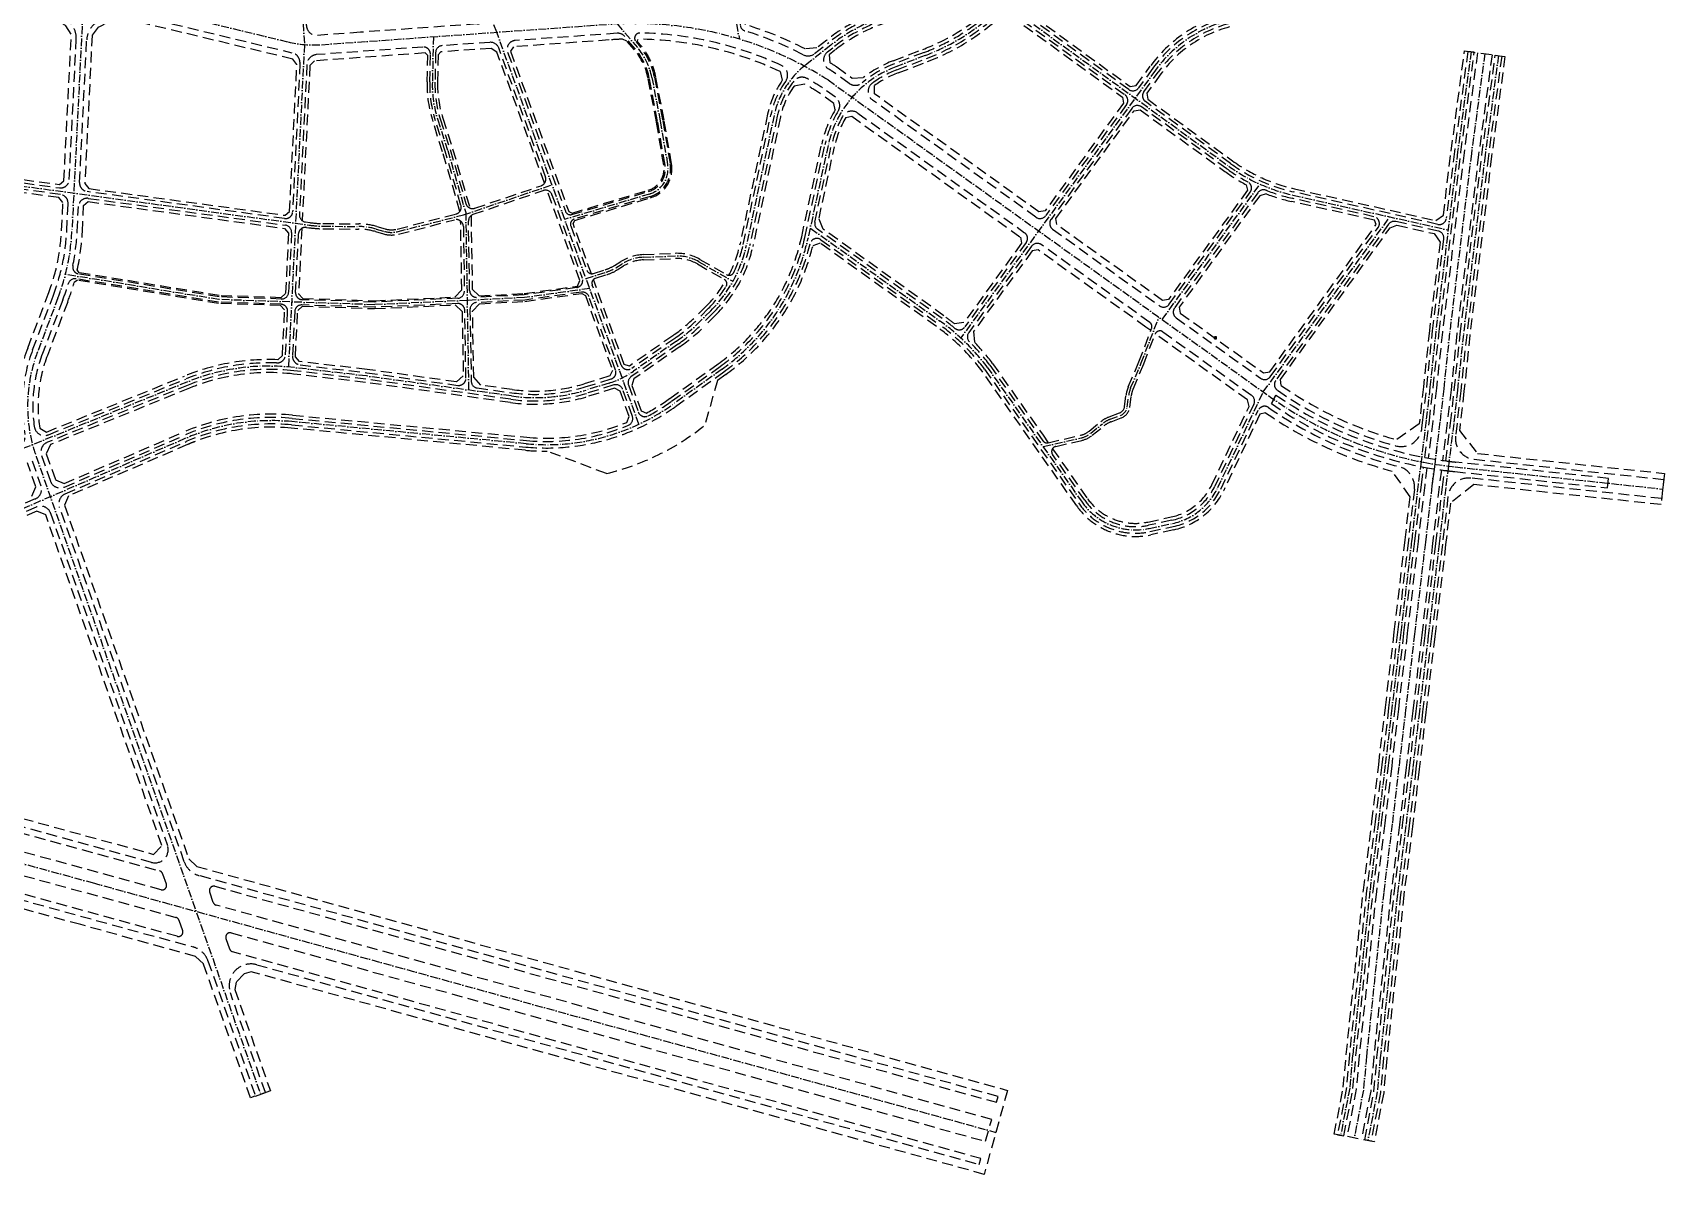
# Model space of a CAD drawing. Header units: metres. Extents: x 566107 to 571261, y 2062953 to 2068466.
# Drawn here: x 567814 to 569687, y 2062953 to 2064263 of the extents above; entities that cross this region are included whole.
import ezdxf

# ---------------------------------------------------------------- set-up
doc = ezdxf.new("R2010")
doc.units = ezdxf.units.M
doc.linetypes.add('ACAD_ISO10W100', pattern=[18.5, 12, -3, 0.5, -3])
doc.linetypes.add('HIDDEN', pattern=[0.375, 0.25, -0.125])
doc.layers.get('0').update_dxf_attribs({"linetype": 'CONTINUOUS'})
for name, color, linetype in [('LogDg phu', 7, 'CONTINUOUS'), ('Luoi', 1, 'CONTINUOUS'), ('TimDg', 222, 'CONTINUOUS'), ('ViaHeSphu', 32, 'CONTINUOUS')]:
    doc.layers.add(name, color=color, linetype=linetype)

# ---------------------------------------------------------------- blocks, each defined once
blk = doc.blocks.new('A$C3A1F6BF5')
at = {"linetype": 'Continuous', "ltscale": 10}
h = blk.add_hatch(dxfattribs=at)
h.set_pattern_fill('ANGLE', color=1, scale=0.02, style=0)
h.set_pattern_definition([(0, (5779.48897, -3792.41313), (0, 0.1397), [0.1016, -0.0381]), (90, (5779.48897, -3792.41313), (-0.1397, 0), [0.1016, -0.0381])])
h.paths.add_polyline_path([(1.6, 0), (1.6, 1.5), (0, 1.5), (0, 0)])
h.paths.add_polyline_path([(0.7, 0.7, -1), (0.9, 0.7, -1)], flags=16)
at = {"color": 1}
blk.add_lwpolyline([(0, 1.5), (0, 0), (1.6, 0), (1.6, 1.5)], close=True, dxfattribs=at)
at = {"color": 1, "linetype": 'Continuous', "ltscale": 10}
blk.add_circle((0.8, 0.7), 0.0633, dxfattribs=at)

msp = doc.modelspace()

# ---------------------------------------------------------------- linework, layer by layer
at = {"layer": 'LogDg phu', "linetype": 'HIDDEN', "ltscale": 50}
for points in [[(568124.6, 2064500.1, 0.112652), (568237.7, 2064496.2, -0.357473), (568251.1, 2064488.9), (568268.8, 2064445.5), (568277.7, 2064423.5), (568292, 2064388.3), (568333.3, 2064287, -0.510016), (568324.7, 2064273.3), (568213, 2064265.3), (568190.8, 2064263.8), (568141.5, 2064260.2, -0.41617), (568128.7, 2064271.4), (568124.3, 2064340.5), (568122.8, 2064362.4), (568114.5, 2064491.9, -0.512582), (568124.6, 2064500.1)], [(568949.2, 2064326.2, -0.145753), (568837.7, 2064240.6), (568803.7, 2064227.6, 0.084476), (568766.5, 2064205.7, -0.343558), (568751.7, 2064205.1), (568733.6, 2064218.1, 0.003913), (568727.9, 2064221.7, -0.521309), (568726.8, 2064241.3), (568732.8, 2064246, -0.09096), (568795.4, 2064279.1)], [(569185.2, 2064280.7, 0.172437), (569100.2, 2064222.5), (569083.7, 2064199.8, -0.414098), (569072.5, 2064198.1), (568942.6, 2064292.4, -0.44013)], [(567543.9, 2063338.6), (567998.7, 2063213.9, -0.246058), (568015.7, 2063198.1), (568070.3, 2063042.7), (568081.6, 2063046.7), (568041.4, 2063161.1, -0.605744), (568071.6, 2063193.5), (568900.9, 2062964.3), (568902.8, 2062971), (568044, 2063208.4, -0.245528), (568040.6, 2063211.5), (568036.4, 2063223.6, -0.605744), (568042.4, 2063230.1), (568908.2, 2062990.8), (568915.2, 2063015.9), (568025.2, 2063261.8, -0.245528), (568021.8, 2063265), (568017.6, 2063277, -0.605744), (568023.6, 2063283.5), (568920.6, 2063035.6), (568922.5, 2063042.4), (568005.4, 2063295.8, -0.245528), (567988.5, 2063311.6), (567845.2, 2063718.9, -0.393834), (567851.8, 2063733.9), (567990.7, 2063794, -0.126433), (568111.6, 2063813.1), (568380.5, 2063787.7, 0.18099), (568552.2, 2063834.1), (568607.9, 2063874.1, 0.180157), (568706.8, 2064021, -0.532413), (568719.2, 2064025.7), (568853.8, 2063929.2, -0.076096), (568907.1, 2063877.1), (569015.8, 2063722.3, 0.301475), (569096.9, 2063690.6), (569123.6, 2063696.4, 0.232521), (569178.1, 2063739.5), (569221.2, 2063830, -0.46202), (569232.9, 2063833.1, 0.089686), (569382.3, 2063765.4, -0.37654), (569400.3, 2063739.3), (569393.5, 2063680.7), (569381, 2063575.2, 0.000247), (569381, 2063575.2), (569370.8, 2063488.2), (569363.1, 2063423), (569355.4, 2063357.5), (569345.5, 2063278.7), (569325.8, 2063090), (569322.4, 2063052.4), (569312.1, 2062998.4), (569319.4, 2062997), (569329.9, 2063051.4), (569333.3, 2063089.3), (569353, 2063277.8), (569362.8, 2063356.6), (569370.6, 2063422.1), (569378.2, 2063487.3), (569388.4, 2063574.3, -0.000247), (569388.4, 2063574.3), (569400.9, 2063679.8), (569408.5, 2063744.4), (569411, 2063764.7, -0.105036), (569236.3, 2063837.5), (569241.5, 2063847.3, 0.105341), (569412.4, 2063775.7), (569417.6, 2063818), (569421.9, 2063855.7), (569428.8, 2063920.2), (569453.7, 2064126), (569469.1, 2064240.8), (569461.7, 2064241.8), (569446.3, 2064126.9), (569437, 2064050.2, -0.44386), (569427.3, 2064043.3), (569261.7, 2064080.5, -0.102214), (569189.4, 2064113.2), (569091.6, 2064184.3, -0.414329), (569089.8, 2064195.4), (569106.3, 2064218.1, -0.172437), (569187.1, 2064273.5)], [(568282.3, 2064164.3), (568293.7, 2064129.1), (568311.7, 2064067.1, 0.427253), (568321.9, 2064061.8), (568398.1, 2064087.6, 0.420312), (568403, 2064097.9), (568349.4, 2064245.7, 0.33516), (568339.3, 2064252.2), (568284.4, 2064248.4, 0.386657), (568277, 2064240.6), (568276.2, 2064206.6, 0.084048), (568282.3, 2064164.3)], [(568511.5, 2064262.9, 0.646579), (568506.8, 2064253), (568510.8, 2064248.3, -0.130135), (568528.1, 2064212.4), (568537.7, 2064162.4), (568546.2, 2064112.4, -0.378768), (568523.2, 2064075.2), (568436, 2064049.2, 0.431172), (568432.1, 2064041.4), (568450.5, 2063990.6, 0.401981), (568458, 2063986.9), (568471.7, 2063991.2, 0.062003), (568482.2, 2063996.1), (568489.6, 2064000.6, -0.129075), (568515.3, 2064008.5), (568552, 2064010, -0.140786), (568580.4, 2064003), (568610.9, 2063985.6, 0.437664), (568619.3, 2063988.2, 0.057579), (568630, 2064020.1), (568661.7, 2064169, -0.103073), (568678.8, 2064207.8, 0.470115), (568674.1, 2064225.6, 0.10438), (568511.5, 2064262.9)], [(568276.6, 2064162.5, -0.084048), (568270.2, 2064206.7), (568271, 2064238.6, 0.442318), (568262.4, 2064246.8), (568140.4, 2064238.1, 0.379328), (568129.2, 2064226.7), (568120.7, 2064054.3, 0.389302), (568127.6, 2064046), (568132.4, 2064045.3, 0.031321), (568147.6, 2064044.2), (568188.7, 2064043.8, -0.067385), (568209.4, 2064040.8), (568218.9, 2064038.1, 0.133154), (568233, 2064037.9), (568300.3, 2064055.1, 0.423877), (568306, 2064065.1), (568287.9, 2064127.3), (568276.6, 2064162.5)], [(568324.4, 2063959.5, -0.424706), (568316, 2063967.4), (568314.7, 2064047.1, -0.325847), (568320.1, 2064054.8), (568400.4, 2064082.1, -0.408142), (568410.5, 2064077.2), (568445.3, 2063981.4, -0.477165), (568438.9, 2063970.8), (568378.6, 2063962.4), (568324.4, 2063959.5)], [(569230.1, 2064082.4, 0.342449), (569220.7, 2064079.6), (569125.1, 2063947.3, 0.415379), (569126.9, 2063936.1), (569223.9, 2063866.6, 0.413049), (569235, 2063868.4), (569358.7, 2064039.6, 0.538517), (569354, 2064052.1), (569260.1, 2064073.2, -0.038537), (569230.1, 2064082.4)], [(568207.8, 2064035), (568217.2, 2064032.3, 0.133154), (568234.5, 2064032.1), (568298.8, 2064048.5, -0.484416), (568308.8, 2064040.9), (568310, 2063966.6, -0.405718), (568302.4, 2063958.5), (568206.8, 2063954.1), (568124, 2063956.8, -0.419057), (568116.2, 2063965.2), (568119.6, 2064032.3, -0.439572), (568128.6, 2064039.8), (568131.6, 2064039.4, 0.031321), (568147.6, 2064038.2), (568188.6, 2064037.8, -0.067385), (568207.8, 2064035)], [(569243.1, 2063852.9, 0.08607), (569378.8, 2063789.1, 0.457017), (569409, 2063809.2), (569410.2, 2063818.9), (569414.5, 2063856.5), (569421.3, 2063921), (569434.1, 2064026.7, 0.385176), (569427.9, 2064035.5), (569379, 2064046.5, 0.299954), (569370.7, 2064043.4), (569241.2, 2063864.1, 0.418516), (569243.1, 2063852.9)], [(568577.6, 2063934.3, -0.04359), (568551.4, 2063912.4), (568502.1, 2063878, -0.49291), (568490, 2063881.8), (568456.7, 2063973.6, -0.426553), (568460.5, 2063981.4), (568473.5, 2063985.5, 0.062003), (568485.4, 2063991), (568492.7, 2063995.5, -0.129075), (568515.5, 2064002.5), (568552.2, 2064004, -0.140786), (568577.4, 2063997.8), (568608.2, 2063980.2, -0.428654), (568610.3, 2063971.8, -0.054874), (568590.2, 2063946.9), (568577.6, 2063934.3)], [(567814, 2063771.7), (567824, 2063743.1, -0.393834), (567817.5, 2063728.1), (567649, 2063655.2, -0.170343)], [(567652.6, 2063646.9), (567818.9, 2063718.9, -0.434891), (567835, 2063711.8), (567969.1, 2063330.4, -0.605062), (567951, 2063311), (567565.3, 2063416.7, -0.0349)], [(567563.5, 2063410), (567960.2, 2063301.2, -0.246058), (567963.6, 2063298), (567967.8, 2063286, -0.605062), (567961.8, 2063279.5), (567558.1, 2063390.2, -0.0349)], [(567551.2, 2063365.1), (567978.9, 2063247.8, -0.246058), (567982.3, 2063244.7), (567986.6, 2063232.6, -0.605062), (567980.5, 2063226.1), (567545.8, 2063345.3, -0.0349)]]:
    msp.add_lwpolyline(points, format="xyb", dxfattribs=at)
at = {"layer": 'LogDg phu', "linetype": 'HIDDEN', "ltscale": 50, "elevation": 0}
for points in [[(568632, 2064265.4, -0.042596), (568699, 2064237.9, 0.293405), (568712, 2064239.2), (568728.1, 2064251.9, -0.09096), (568793.1, 2064286.2), (568803.2, 2064289.4, 0.468804), (568847.7, 2064397.8), (568815.6, 2064458.4, 0.330691), (568807, 2064462.5), (568605.1, 2064422.9, 0.414214), (568598.8, 2064413.5), (568626.6, 2064271.5, 0.274855), (568632, 2064265.4)], [(567704.1, 2064315, 0.118264), (567723.4, 2064261.9), (567757, 2064211.2, -0.161275), (567778.2, 2064132.9), (567776.6, 2064103.8, 0.390992), (567785.2, 2064093.4), (567845.1, 2064085.2, 0.439572), (567856.5, 2064094.6), (567864.5, 2064255.8, 0.267949), (567853.1, 2064278.1, -0.154845), (567838.8, 2064295.3, 0.242406), (567821.5, 2064310.3), (567715.3, 2064335.9, 0.520763), (567703, 2064325), (567704.1, 2064315)], [(567897.4, 2064281.2, -0.242406), (567919.6, 2064286.7), (568112.1, 2064240.3, -0.360494), (568121.3, 2064228), (568112.8, 2064057.5, -0.439572), (568103.7, 2064050), (567877, 2064080.9, -0.389302), (567868.3, 2064091.3), (567876.5, 2064255.2, -0.267949), (567890, 2064276.3, 0.060286), (567897.4, 2064281.2)], [(568522.2, 2064211.2, 0.130135), (568506.2, 2064244.4), (568493.7, 2064259.2, 0.237846), (568485.4, 2064262.6), (568368.3, 2064254.3, 0.497948), (568359.6, 2064240.9), (568425.9, 2064058.3, 0.397456), (568433.3, 2064054.6), (568521.4, 2064081, 0.378768), (568540.3, 2064111.4), (568531.8, 2064161.4), (568522.2, 2064211.2)], [(569436.4, 2063771.8), (569441.8, 2063815.1), (569446.1, 2063853), (569452.9, 2063917.4), (569477.8, 2064122.9), (569493.2, 2064237.5), (569500.6, 2064236.5), (569485.3, 2064122), (569460.4, 2063916.6), (569453.6, 2063852.2), (569447.6, 2063800.3, 0.416441), (569468.9, 2063773.7), (569686.5, 2063750.5), (569684.2, 2063728.6), (569465.3, 2063752, 0.411223), (569438.9, 2063730.9), (569432.5, 2063676.1), (569420, 2063570.6), (569409.8, 2063483.6), (569402.2, 2063418.3), (569394.4, 2063352.8), (569384.6, 2063274.2), (569364.9, 2063086.2), (569361.4, 2063046.9), (569350.7, 2062991), (569343.3, 2062992.5), (569353.9, 2063048), (569357.4, 2063086.9), (569377.1, 2063275.1), (569386.9, 2063353.7), (569394.7, 2063419.2), (569402.4, 2063484.5), (569412.6, 2063571.4), (569425, 2063677), (569432.6, 2063741.5), (569435, 2063760.9)], [(568520.9, 2063823.5, 0.032221), (568547.8, 2063840.2), (568603.5, 2063880.2, 0.186058), (568700.7, 2064028.3), (568723.7, 2064134.6, -0.081852), (568739.1, 2064173.5, 0.390303), (568735.8, 2064189.4), (568721.2, 2064199.9, 0.012894), (568703.4, 2064210.6, 0.367883), (568688.1, 2064207.7, 0.117069), (568669.1, 2064167.5), (568637.4, 2064018.5, -0.145459), (568595.5, 2063941.6), (568582.9, 2063929, -0.04359), (568555.7, 2063906.2), (568501.2, 2063868.2, 0.339665), (568498.3, 2063859), (568509.6, 2063827.8, 0.457347), (568520.9, 2063823.5)], [(567606.1, 2063710.7), (567666.3, 2063735.1), (567798.3, 2063788.7, 0.355951), (567805.6, 2063802, -0.137356), (567814.4, 2063899.2), (567837.9, 2063960.9, 0.078616), (567853.6, 2064035.5), (567855.1, 2064067.1, 0.389302), (567846.5, 2064077.5), (567786.4, 2064085.7, 0.437823), (567775, 2064076.3), (567774.5, 2064065.9, -0.194581), (567733.3, 2063978.4), (567560.7, 2063818.7, 0.158241), (567524.2, 2063753.5), (567517.6, 2063720.2, 0.405945), (567525.2, 2063708.5), (567539.4, 2063705.3, 0.15376), (567606.1, 2063710.7)], [(567865.5, 2064034.9), (567867, 2064063.7, -0.439572), (567878.3, 2064073.1), (568104.7, 2064042.3, -0.389302), (568111.6, 2064034), (568108.2, 2063965.2, -0.409387), (568100, 2063957.6), (568028.5, 2063960), (567867.1, 2063986.4, -0.426211), (567860.6, 2063995.9, 0.038428), (567865.5, 2064034.9)], [(568410.9, 2064076.1, 0.004265), (568410.9, 2064076.3)], [(568889.6, 2063908.6, -0.035455), (568913.2, 2063881.5), (568973.9, 2063795, 0.305132), (568980.2, 2063792.6), (569017.3, 2063801.2, 0.113833), (569027, 2063805.9), (569040.3, 2063816.7, -0.079467), (569050.2, 2063822.3), (569061.9, 2063826.8, 0.27584), (569067.7, 2063834), (569069.4, 2063847.4, -0.06723), (569072, 2063856.7), (569084.1, 2063885.3), (569098.8, 2063923.7, 0.340934), (569096.7, 2063930.7), (568972.1, 2064020, 0.41226), (568961, 2064018.2), (568888.8, 2063919, 0.369269), (568889.6, 2063908.6)], [(567855.4, 2063975.2, -0.019137), (567849.1, 2063956.6), (567825.7, 2063894.9, 0.126545), (567816.3, 2063811.2, 0.488069), (567832.7, 2063801.8), (567990.2, 2063865.7, -0.105341), (568094.4, 2063884.2, 0.409739), (568104.7, 2063893.7), (568107.1, 2063943.2, 0.419057), (568099.4, 2063951.6), (568027.9, 2063954), (567864.4, 2063980.8, 0.378221), (567855.4, 2063975.2)], [(568302, 2063952.4), (568206.8, 2063948.1), (568123.4, 2063950.8, 0.409387), (568115.2, 2063943.2), (568112.6, 2063892.3, 0.394871), (568121.5, 2063881.9), (568198, 2063873), (568302.6, 2063858.5, 0.460078), (568311.7, 2063866.6), (568310.4, 2063944.6, 0.42276), (568302, 2063952.4)], [(568364.4, 2063850, 0.108974), (568448.7, 2063856.7), (568478.3, 2063865.8, 0.429354), (568483.5, 2063876.1), (568453, 2063960.3, 0.353945), (568444.4, 2063965.5), (568379.2, 2063956.4), (568324, 2063953.5, 0.403799), (568316.4, 2063945.4), (568317.8, 2063863.3, 0.36979), (568324.7, 2063855.5), (568364.4, 2063850)], [(569122, 2063703.7), (569095.3, 2063697.9, -0.301475), (569022, 2063726.6), (568985.1, 2063779.1, -0.532412), (568988.7, 2063788.4), (569018.6, 2063795.3, 0.113833), (569030.7, 2063801.2), (569044.1, 2063812, -0.079467), (569052.3, 2063816.7), (569064.1, 2063821.2, 0.27584), (569073.6, 2063833.2), (569075.4, 2063846.6, -0.06723), (569077.5, 2063854.3), (569089.7, 2063883.1), (569102.7, 2063917.2, -0.491497), (569111.8, 2063919.9), (569213.6, 2063846.9, -0.363064), (569216.2, 2063837), (569171.3, 2063742.7, -0.232521), (569122, 2063703.7)], [(568498.4, 2063812.8, 0.401453), (568502.8, 2063822.9), (568491.6, 2063854, 0.399234), (568481.7, 2063858.9), (568450.9, 2063849.5, -0.108974), (568363.4, 2063842.5), (568197, 2063865.5), (568114.2, 2063875.2, 0.126063), (567993.1, 2063858.8), (567831.3, 2063793.1, 0.400395), (567824.5, 2063778), (567834.8, 2063748.7, 0.434891), (567850.9, 2063741.7), (567987.7, 2063800.9, -0.12626), (568112.3, 2063820.6), (568381.2, 2063795.2, 0.122137), (568498.4, 2063812.8)], [(569435, 2063760.9, 0.006441), (569446.7, 2063759.5), (569621.9, 2063740.8), (569623, 2063751.7), (569447.8, 2063770.4, -0.006491), (569436.4, 2063771.8)]]:
    msp.add_lwpolyline(points, format="xyb", dxfattribs=at)
for points in [[(569069.9, 2064180.8), (568977.2, 2064053.3, -0.41226), (568966, 2064051.5), (568778.4, 2064186, -0.511549), (568778.3, 2064205.5, -0.066002), (568806.3, 2064220.6), (568840.3, 2064233.6, 0.100245), (568925.4, 2064287.5, -0.36291), (568935.7, 2064288.2), (569068.1, 2064192, -0.414329)], [(569185, 2064107.1), (569087.1, 2064178.2, 0.414098), (569076, 2064176.4), (568983.3, 2064049, 0.41617), (568985.1, 2064037.8), (569107.8, 2063949.8, 0.413049), (569118.9, 2063951.6), (569211.9, 2064080.2, 0.455204), (569209.2, 2064092, -0.035064)], [(568858.2, 2063935.3), (568715.4, 2064037.7, -0.298902), (568712.2, 2064045.9), (568731.1, 2064133, -0.075861), (568744.1, 2064167.2, -0.445653), (568761.5, 2064171), (568953, 2064033.7, -0.41617), (568954.8, 2064022.5), (568884.3, 2063925.5, -0.433527), (568872.7, 2063924.1, 0.018042)], [(569447.8, 2063770.4, -0.020172), (569412.4, 2063775.7, -0.105341), (569241.5, 2063847.3), (569236.3, 2063837.5, 0.105036), (569411, 2063764.7, 0.019791), (569446.7, 2063759.5), (569621.9, 2063740.8), (569623, 2063751.7)]]:
    msp.add_lwpolyline(points, format="xyb", close=True, dxfattribs=at)
at = {"layer": 'TimDg', "linetype": 'ACAD_ISO10W100', "ltscale": 0.75, "elevation": 0}
for points in [[(568506, 2064819.9), (568512.1, 2064739.2, 0.067908), (568519.1, 2064706.2), (568555.6, 2064605, -0.038193), (568560.7, 2064586.7), (568625.6, 2064255.9)], [(568510.3, 2063814), (568347.1, 2064263.8), (568225.8, 2064561.6, -0.073498), (568211.9, 2064618.4), (568203.3, 2064710.9, 0.156099), (568196.1, 2064727.8), (568193.1, 2064731.2)], [(566803.2, 2064656.1), (567685, 2064355.6, 0.023004), (567707.1, 2064349.2), (568107.6, 2064252.7, 0.076997), (568145.8, 2064249.5), (568475.1, 2064272.9, -0.160928), (568727.4, 2064209), (569232.8, 2063846.7, 0.129628), (569447.2, 2063764.9), (569685.4, 2063739.5)], [(567875.4, 2064536.3), (567878.1, 2064409.2), (567859.5, 2064035.2, -0.078616), (567843.5, 2063958.8), (567820.1, 2063897, 0.177202), (567818.5, 2063776.8), (568076, 2063044.7)], [(569016.7, 2064412.8), (568952.3, 2064324, -0.145753), (568839, 2064237.1), (568805, 2064224.1, 0.253533), (568727.4, 2064133.8), (568704.4, 2064027.5, -0.186058), (568605.7, 2063877.1), (568550, 2063837.2, -0.18099), (568380.8, 2063791.5), (568112, 2063816.9, 0.12626), (567989.2, 2063797.4), (567650.8, 2063651.1, -0.170343), (567512.8, 2063641.3), (567327.4, 2063691.9)], [(568929.8, 2064297.1), (569187.2, 2064110.2, 0.102214), (569260.9, 2064076.8), (569438.9, 2064036.9)], [(568485.3, 2064273.5), (568508.5, 2064246.4, -0.130135), (568525.2, 2064211.8), (568534.8, 2064161.9), (568543.3, 2064111.9, -0.378768), (568522.3, 2064078.1), (568425, 2064049)], [(569186.1, 2064277.1, 0.172437), (569103.2, 2064220.3), (568879.7, 2063912.9)], [(568274.5, 2064258.7), (568273.2, 2064206.7, 0.084048), (568279.5, 2064163.4), (568290.8, 2064128.2), (568311.5, 2064056.8), (568314.9, 2063852.9)], [(568974.2, 2063788.2), (569017.9, 2063798.2, 0.113833), (569028.9, 2063803.5), (569042.2, 2063814.3, -0.079467), (569051.2, 2063819.5), (569063, 2063824, 0.27584), (569070.6, 2063833.6), (569072.4, 2063847, -0.06723), (569074.7, 2063855.5), (569086.9, 2063884.2), (569107, 2063936.9)], [(569408, 2063770.9), (569404.7, 2063744.9), (569397.2, 2063680.3), (569384.7, 2063574.7, 0.000247), (569384.7, 2063574.7), (569374.5, 2063487.8), (569366.8, 2063422.5), (569359.1, 2063357.1), (569349.3, 2063278.3), (569329.5, 2063089.7), (569326.1, 2063051.9), (569315.7, 2062997.7)], [(569423.7, 2063768.1), (569420.5, 2063743), (569413, 2063678.4), (569400.5, 2063572.9, 0.000247), (569400.5, 2063572.9), (569390.3, 2063485.9), (569382.6, 2063420.6), (569374.9, 2063355.1), (569365.1, 2063276.5), (569345.4, 2063088.1), (569341.9, 2063049.7), (569331.4, 2062994.7)], [(569423, 2063762.6), (569420.5, 2063743), (569413, 2063678.4), (569400.5, 2063572.9, 0.000247), (569400.5, 2063572.9), (569390.3, 2063485.9), (569382.6, 2063420.6), (569374.9, 2063355.1), (569365.1, 2063276.5), (569345.4, 2063088.1), (569341.9, 2063049.7), (569331.4, 2062994.7)]]:
    msp.add_lwpolyline(points, format="xyb", dxfattribs=at)
for points in [[(568109.6, 2064509.3), (568126.4, 2064249.7), (568108, 2063879.6)], [(569465.4, 2064241.3), (569450, 2064126.5), (569425, 2063920.6), (569418.2, 2063856.1), (569413.9, 2063818.4), (569408, 2063770.9)], [(569481.1, 2064239.1), (569465.8, 2064124.4), (569440.8, 2063918.8), (569434, 2063854.4), (569429.7, 2063816.5), (569423.7, 2063768.1)], [(569481.1, 2064239.1), (569465.8, 2064124.4), (569440.8, 2063918.8), (569434, 2063854.4), (569429.7, 2063816.5), (569424.3, 2063773.6)], [(569496.9, 2064237), (569481.5, 2064122.4), (569456.6, 2063917), (569449.8, 2063852.6), (569445.5, 2063814.6), (569439.4, 2063765.9)], [(569110.9, 2063934.1), (569223.1, 2064089.4)], [(568453.8, 2063969.8), (568378.9, 2063959.4), (568313.2, 2063956), (568206.8, 2063951.1), (568028.2, 2063957), (567852.1, 2063985.9)], [(569439.4, 2063765.9), (569436.3, 2063741.1), (569428.8, 2063676.5), (569416.3, 2063571), (569406.1, 2063484.1), (569398.4, 2063418.8), (569390.6, 2063353.2), (569380.9, 2063274.6), (569361.2, 2063086.6), (569357.7, 2063047.5), (569347, 2062991.7)]]:
    msp.add_lwpolyline(points, dxfattribs=at)
at = {"layer": 'TimDg', "linetype": 'ACAD_ISO10W100', "ltscale": 0.75}
for points in [[(568794.3, 2064282.6, 0.09096), (568730.4, 2064248.9), (568701.3, 2064226, 0.175314), (568665.4, 2064168.3), (568633.7, 2064019.3, -0.145459), (568592.8, 2063944.2), (568580.2, 2063931.6, -0.04359), (568553.5, 2063909.3), (568504, 2063874.8, -0.078274), (568476, 2063861.1), (568449.8, 2063853.1, -0.108974), (568363.9, 2063846.3), (568197.5, 2063869.3), (568114.6, 2063878.9, 0.126063), (567991.6, 2063862.3), (567607.8, 2063706.5, -0.153758)], [(567771.9, 2064091.4), (568132, 2064042.4, 0.031321), (568147.6, 2064041.2), (568188.7, 2064040.8, -0.067385), (568208.6, 2064037.9), (568218.1, 2064035.2, 0.133154), (568233.8, 2064035), (568308.8, 2064054.1), (568410.6, 2064088.7)], [(568707.7, 2064038.6), (568856, 2063932.2, -0.076158), (568910.2, 2063879.3), (569018.9, 2063724.5, 0.301475), (569096.1, 2063694.3), (569122.8, 2063700, 0.232521), (569174.7, 2063741.1), (569226.9, 2063850.9)], [(568449.6, 2063981.1), (568472.6, 2063988.4, 0.062003), (568483.8, 2063993.5), (568491.1, 2063998, -0.129075), (568515.4, 2064005.5), (568552.1, 2064007, -0.140786), (568578.9, 2064000.4), (568618.3, 2063977.9)], [(567252, 2063483.8, 0.0349), (567554.6, 2063377.7), (567882.8, 2063287.7), (568919.9, 2063001.1)]]:
    msp.add_lwpolyline(points, format="xyb", dxfattribs=at)
msp.add_lwpolyline([(569226.9, 2063850.9), (569372.2, 2064051.8)], dxfattribs=at)
at = {"layer": 'ViaHeSphu', "linetype": 'HIDDEN', "ltscale": 50, "elevation": 0}
for points in [[(568701.1, 2064244.7, 0.042784), (568632.6, 2064272.6), (568629.2, 2064276.4), (568601.9, 2064415.4), (568604.3, 2064418.9), (568805.9, 2064458.4), (568813.2, 2064455), (568844.4, 2064396, -0.468804), (568802, 2064292.9), (568792, 2064289.8, 0.09096), (568725.8, 2064254.8), (568714.5, 2064246), (568701.1, 2064244.7)], [(567707.6, 2064315.4, 0.118264), (567726.3, 2064263.9), (567759.9, 2064213.1, -0.161275), (567781.7, 2064132.7), (567780, 2064102.9), (567784.7, 2064097.2), (567845.2, 2064089), (567850.4, 2064093.3), (567858.8, 2064261.5), (567852.7, 2064271.3, -0.18118), (567832.9, 2064294.1), (567824.2, 2064302.5), (567710.7, 2064329.8), (567706.4, 2064326), (567707.6, 2064315.4)], [(567902.1, 2064277.4, -0.086036), (567889.7, 2064269.5), (567882.7, 2064260.3), (567874.3, 2064090.1), (567879, 2064084.4), (568104.1, 2064053.7), (568109.3, 2064058), (568117.7, 2064226.7), (568113.1, 2064232.9), (567913.7, 2064280.9), (567902.1, 2064277.4)], [(568491.5, 2064255.8, 0.009577), (568476.3, 2064255), (568366.2, 2064247.1), (568362.9, 2064242.1), (568429.7, 2064058.2), (568433.6, 2064056.3), (568521, 2064082.4, 0.378768), (568538.8, 2064111.1), (568530.4, 2064161.1), (568520.8, 2064211, 0.130135), (568505.1, 2064243.5), (568496.5, 2064253.6), (568491.5, 2064255.8)], [(568455.7, 2063986.6), (568434.8, 2064044.1), (568436.6, 2064047.8), (568523.6, 2064073.8, 0.378768), (568547.7, 2064112.6), (568539.2, 2064162.7), (568529.6, 2064212.7, 0.130135), (568511.9, 2064249.3), (568508.2, 2064253.7), (568509.3, 2064255.9, -0.106689), (568672.5, 2064218.6), (568674.9, 2064208.8, 0.099722), (568658, 2064169.8), (568626.4, 2064020.8, -0.067454), (568613.5, 2063984.8)], [(568304.9, 2064058.2), (568285, 2064126.4), (568273.8, 2064161.5, -0.084048), (568267.2, 2064206.8), (568267.9, 2064237.2), (568265, 2064240), (568137.9, 2064230.9), (568132.7, 2064225.6), (568123.8, 2064047.5)], [(568402, 2064090.5), (568347.4, 2064241), (568340.7, 2064245.3), (568283, 2064241.2), (568280, 2064238), (568279.2, 2064206.5, 0.084048), (568285.2, 2064165.2), (568296.5, 2064130), (568316.3, 2064061.9)], [(568717.3, 2064194.1, 0.012448), (568700.4, 2064204.3), (568688.4, 2064201.9, 0.105212), (568672.7, 2064166.7), (568641, 2064017.7, -0.145459), (568598.1, 2063938.9), (568585.5, 2063926.3, -0.04359), (568557.8, 2063903.2), (568504.6, 2063866), (568502.2, 2063858.5), (568512.8, 2063829.1), (568519, 2063826.7, 0.032387), (568545.6, 2063843.3), (568601.4, 2063883.2, 0.186058), (568697.1, 2064029.1), (568720.1, 2064135.4, -0.080581), (568735.6, 2064174.9), (568734.1, 2064182), (568717.3, 2064194.1)], [(569097.9, 2063921.3), (569092.3, 2063925.3), (568968.6, 2064013.9), (568961.6, 2064012.8), (568894.4, 2063920.3), (568895.3, 2063908.2, -0.031267), (568916.2, 2063883.7), (568974.1, 2063801.3), (568980.2, 2063792.6)], [(568985, 2063785.8), (569025, 2063728.8, 0.301475), (569094.5, 2063701.6), (569121.2, 2063707.4, 0.232521), (569167.9, 2063744.3), (569210.7, 2063834.3), (569208.8, 2063841.7), (569102.9, 2063917.6)], [(568112.7, 2063824.3), (568381.5, 2063798.9, 0.121425), (568496.3, 2063816), (568499.2, 2063822.6), (568488.6, 2063851.9), (568482.1, 2063855.2), (568452, 2063845.9, -0.108974), (568362.9, 2063838.8), (568196.6, 2063861.8), (568113.7, 2063871.5, 0.126063), (567994.5, 2063855.3), (567834.9, 2063790.5), (567830.1, 2063780), (567840.7, 2063750), (567850.7, 2063745.7), (567986.2, 2063804.3, -0.12626), (568112.7, 2063824.3)], [(569414.7, 2063764), (569412.2, 2063744), (569404.6, 2063679.4), (569392.2, 2063573.9, 0.000247), (569392.2, 2063573.8), (569382, 2063486.9), (569374.3, 2063421.6), (569366.5, 2063356.1), (569356.7, 2063277.4), (569337, 2063088.9), (569333.6, 2063050.8), (569323.1, 2062996.3)], [(569399, 2063573, 0.000247), (569399, 2063573)]]:
    msp.add_lwpolyline(points, format="xyb", dxfattribs=at)
at = {"layer": 'ViaHeSphu', "linetype": 'HIDDEN', "ltscale": 50}
for points in [[(568796.5, 2064275.5, 0.09096), (568735.1, 2064243.1), (568728.7, 2064238), (568729.3, 2064229, -0.005564), (568737.5, 2064223.9), (568755.2, 2064211.2), (568767.9, 2064211.7, -0.075107), (568802.3, 2064231.1), (568836.3, 2064244.1, 0.145753), (568946.2, 2064328.4)], [(568947.5, 2064293.5), (569074.1, 2064201.5), (569081.1, 2064202.6), (569097.2, 2064224.7, -0.172437), (569184.2, 2064284.3)], [(569188, 2064269.8, 0.172437), (569109.3, 2064215.9), (569093.3, 2064193.8), (569094.4, 2064186.8), (569191.6, 2064116.2, 0.102214), (569262.6, 2064084.1), (569424.9, 2064047.7), (569433.6, 2064053.9), (569442.6, 2064127.4), (569457.9, 2064242.3), (569504.3, 2064236), (569489, 2064121.5), (569464.1, 2063916.2), (569457.3, 2063851.8), (569452.9, 2063813.7), (569452, 2063806.7), (569472.9, 2063780.3), (569687.3, 2063757.4), (569683.5, 2063721.6), (569468.5, 2063744.6), (569441.8, 2063723.3), (569436.2, 2063675.7), (569423.7, 2063570.1), (569413.5, 2063483.2), (569405.9, 2063417.9), (569398.1, 2063352.3), (569388.3, 2063273.8), (569368.6, 2063085.8), (569365.1, 2063046.4), (569354.3, 2062990.3), (569308.4, 2062999.1), (569318.7, 2063052.9), (569322.1, 2063090.4), (569341.8, 2063279.1), (569351.6, 2063358), (569359.4, 2063423.4), (569367.1, 2063488.6), (569377.3, 2063575.6, -0.000247), (569377.3, 2063575.6), (569389.7, 2063681.1), (569395.5, 2063730.7), (569375, 2063760, -0.086288), (569229.4, 2063827.1), (569223.1, 2063825.4), (569181.5, 2063737.9, -0.232521), (569124.4, 2063692.7), (569097.7, 2063686.9, -0.301475), (569012.8, 2063720.2), (568904.1, 2063874.9, 0.076032), (568851.7, 2063926.1), (568718.3, 2064021.7), (568710, 2064018.6, -0.178502), (568610.1, 2063871.1), (568600.4, 2063864.1), (568585.8, 2063812.5, -0.109092), (568473, 2063757.3), (568405.1, 2063782.9, -0.024334), (568380.1, 2063784), (568111.3, 2063809.4, 0.12626), (567992.2, 2063790.5, -0.008719), (568000, 2063793.8)], [(567540.4, 2063709.7, 0.153758), (567604.5, 2063714.8), (567663.2, 2063738.7), (567794.5, 2063792), (567799.6, 2063801.5, -0.13654), (567808.8, 2063901.3), (567832.3, 2063963, 0.078616), (567847.6, 2064035.8), (567849.2, 2064068.3), (567844.5, 2064074), (567783.9, 2064082.2), (567778.6, 2064077.9), (567778, 2064065.7, -0.194581), (567735.6, 2063975.8), (567563.1, 2063816.1, 0.158241), (567527.6, 2063752.8), (567521, 2063719.2), (567524.9, 2063713.2), (567540.4, 2063709.7)], [(567871.5, 2064034.6), (567873, 2064065), (567878.2, 2064069.4), (568103.4, 2064038.7), (568108.1, 2064033), (568104.7, 2063964), (568099.4, 2063959.1), (568028.6, 2063961.5), (567868, 2063987.8), (567865.7, 2063991.2, 0.04186), (567871.5, 2064034.6)], [(567862.1, 2063976.6, -0.022279), (567854.7, 2063954.5), (567831.3, 2063892.8, 0.131125), (567822.7, 2063809.2), (567830.4, 2063804.9), (567988.8, 2063869.2, -0.10672), (568095.9, 2063887.9), (568101.1, 2063892.7), (568103.7, 2063945), (568099, 2063950.2), (568027.8, 2063952.5), (567865.8, 2063979.1), (567862.1, 2063976.6)], [(568610, 2063978.6, -0.064746), (568587.6, 2063949.5), (568574.9, 2063937, -0.04359), (568549.2, 2063915.5), (568499.3, 2063880.6), (568493.5, 2063882.4), (568458.1, 2063979.9)], [(567992.2, 2063790.5), (567855.6, 2063731.5), (567851, 2063720.8), (567993.7, 2063314.9), (568002.7, 2063306.4), (568933.2, 2063049.3), (568906.6, 2062952.9), (568065.3, 2063185.4), (568057.1, 2063183), (568048.1, 2063173.4), (568046.4, 2063165), (568087.3, 2063048.7), (568064.6, 2063040.7), (568010.5, 2063194.5), (568001.5, 2063203), (567869.6, 2063239.5), (567541.4, 2063329.4, -0.0349)], [(567567.8, 2063425.9), (567953.3, 2063320.2), (567962.8, 2063330.4), (567829.4, 2063709.8), (567819.4, 2063714.2), (567654.4, 2063642.8, -0.170343)]]:
    msp.add_lwpolyline(points, format="xyb", dxfattribs=at)
at = {"layer": 'ViaHeSphu', "linetype": 'HIDDEN', "ltscale": 50, "elevation": 0}
for points in [[(568780.8, 2064192.9), (568780.6, 2064202.5, -0.065838), (568807.7, 2064217.1), (568841.7, 2064230.1, 0.095881), (568924.8, 2064281.7), (568937.1, 2064282.6), (569065.3, 2064189.4), (569066.4, 2064182.4), (568976.5, 2064058.7), (568969.5, 2064057.6)], [(568872.4, 2063929.2, 0.014682), (568860.4, 2063938.3), (568721.8, 2064037.7), (568717, 2064050.2), (568734.7, 2064132.2, -0.077774), (568747.8, 2064166.1), (568754.5, 2064167.4), (568948.3, 2064028.5), (568949.4, 2064021.5), (568883.3, 2063930.5)], [(569208.8, 2064082.4), (569118.3, 2063957.1), (569111.3, 2063956), (568989.8, 2064043), (568988.7, 2064050), (569078.6, 2064173.6), (569085.5, 2064174.7), (569182.8, 2064104.1, 0.03493), (569207.3, 2064088.7)], [(568448.8, 2063961.6), (568480.1, 2063875.4), (568477, 2063869.3), (568447.6, 2063860.3, -0.108974), (568364.9, 2063853.7), (568328.7, 2063858.7), (568320.7, 2063867.8), (568319.4, 2063943.8), (568327.3, 2063952.2), (568379.3, 2063954.9), (568444.8, 2063964)]]:
    msp.add_lwpolyline(points, format="xyb", close=True, dxfattribs=at)
for points in [[(569472.8, 2064240.3), (569457.4, 2064125.5), (569432.5, 2063919.7), (569425.7, 2063855.3), (569421.4, 2063817.5), (569416.1, 2063775)], [(569489.5, 2064238), (569474.1, 2064123.4), (569449.2, 2063917.9), (569442.4, 2063853.4), (569438, 2063815.5), (569432.7, 2063772.3)], [(568317.6, 2064053.4), (568319, 2063968.8), (568327.1, 2063961.2), (568378.5, 2063963.9), (568439.8, 2063972.4), (568442.4, 2063979), (568405, 2064082.3)], [(568123.4, 2064038.7), (568119.7, 2063963.5), (568124.4, 2063958.3), (568206.8, 2063955.6), (568299.2, 2063959.8), (568307, 2063968.2), (568305.7, 2064047.1)], [(569431.3, 2063761.4), (569431.3, 2063761.2), (569428.9, 2063742), (569421.3, 2063677.4), (569408.8, 2063571.9), (569398.6, 2063484.9), (569391, 2063419.7), (569383.2, 2063354.1), (569373.4, 2063275.5), (569353.7, 2063087.3), (569350.2, 2063048.5), (569339.6, 2062993.2)]]:
    msp.add_lwpolyline(points, dxfattribs=at)
at = {"layer": 'ViaHeSphu', "linetype": 'HIDDEN', "ltscale": 50}
for points in [[(569354.6, 2064048.1), (569259.3, 2064069.5, -0.036475), (569230.3, 2064078.3), (569222.8, 2064076.1), (569130.5, 2063948.4), (569131.6, 2063941.4), (569227.3, 2063872.8), (569234.3, 2063873.9), (569356.5, 2064043)], [(569247.4, 2063858.4), (569246.5, 2063865.1), (569372.5, 2064039.4), (569380.3, 2064042.3), (569423.1, 2064032.7), (569429.9, 2064023), (569417.6, 2063921.4), (569410.8, 2063856.9), (569406.5, 2063819.3), (569405.8, 2063814.2), (569379.6, 2063796.1, -0.085174)]]:
    msp.add_lwpolyline(points, format="xyb", close=True, dxfattribs=at)
at = {"layer": 'ViaHeSphu', "linetype": 'HIDDEN', "ltscale": 50, "elevation": 0}
msp.add_lwpolyline([(568206.8, 2063946.6), (568299.3, 2063950.8), (568307.4, 2063943.2), (568308.7, 2063869.4), (568300.9, 2063862.5), (568198.4, 2063876.7), (568120.8, 2063885.8), (568116.1, 2063891.3), (568118.7, 2063944.5), (568124, 2063949.3)], close=True, dxfattribs=at)
at = {"layer": 'ViaHeSphu', "linetype": 'HIDDEN', "ltscale": 50}
msp.add_lwpolyline([(567813.4, 2063731.2), (567818.1, 2063741.9), (567808.4, 2063769.5)], dxfattribs=at)

# ---------------------------------------------------------------- block references
at = {"layer": 'Luoi', "color": 250, "linetype": 'Continuous', "ltscale": 10, "xscale": 1.59988752589561, "yscale": 1.59988752589561, "zscale": 1.59988752589561}
msp.add_blockref('A$C3A1F6BF5', (569170.8, 2063911.9), dxfattribs=at)

doc.saveas('drawing.dxf')
